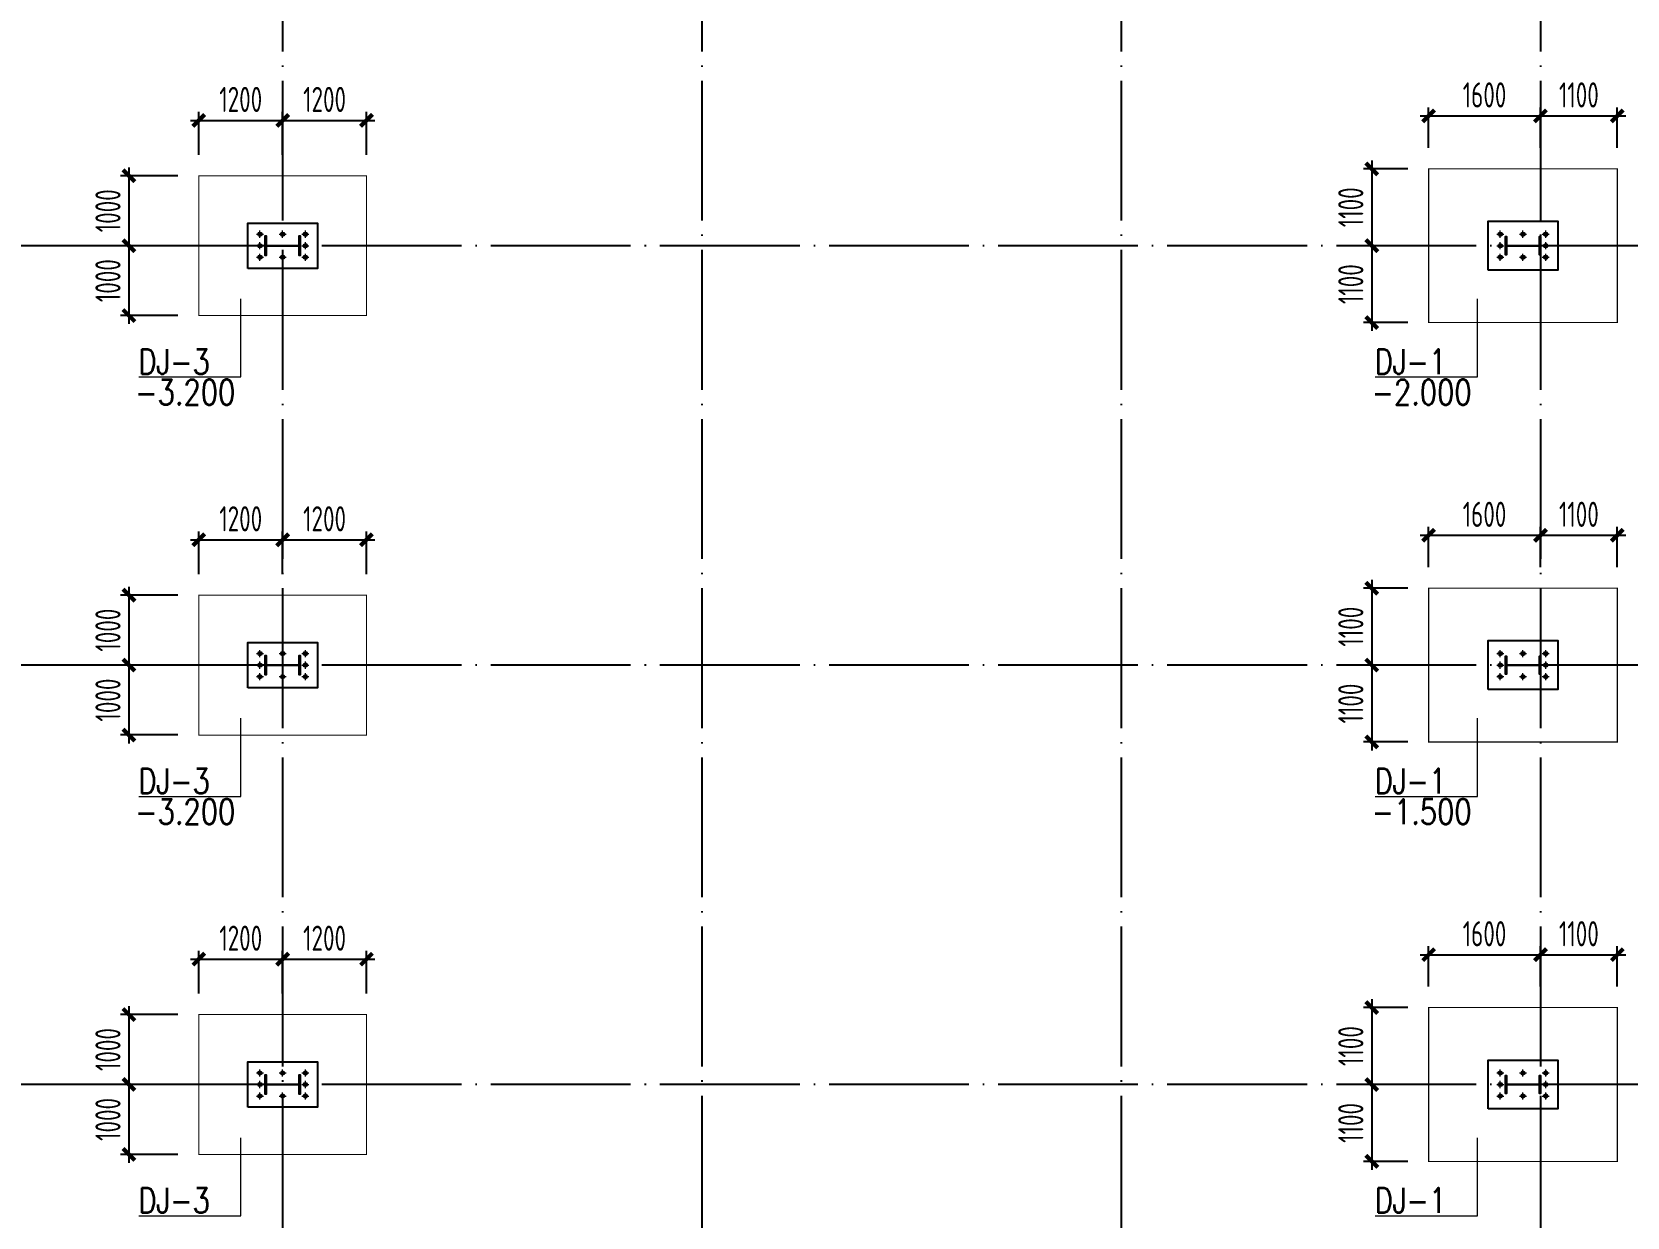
# Model space of a CAD drawing. Extents: x -1389621 to 57380, y -92505 to 283644.
# Drawn here: x -507808 to -484979, y 93170 to 110126 of the extents above; entities that cross this region are included whole.
import ezdxf
from ezdxf.enums import TextEntityAlignment as Align

# ---------------------------------------------------------------- set-up
doc = ezdxf.new("R2010")
doc.units = 0
doc.header["$LTSCALE"] = 100
doc.header["$MEASUREMENT"] = 0
doc.linetypes.add('CENTERX2', pattern=[101.6, 63.5, -12.7, 12.7, -12.7])
doc.linetypes.add('DOTE', pattern=[2.42, 2, -0.2, 0.02, -0.2])
doc.layers.get('0').update_dxf_attribs({"linetype": 'CONTINUOUS'})
doc.layers.get('Defpoints').update_dxf_attribs({"linetype": 'CONTINUOUS'})
for name, color, linetype in [('11000', 4, 'CONTINUOUS'), ('DIM', 3, 'CONTINUOUS'), ('DOTE', 1, 'DOTE'), ('PUB_DIM', 3, 'CONTINUOUS'), ('基础', 41, 'CONTINUOUS'), ('柱子', 3, 'CONTINUOUS'), ('短柱', 2, 'CONTINUOUS')]:
    doc.layers.add(name, color=color, linetype=linetype)
doc.layers.add('PUB_TEXT', color=7, linetype='CONTINUOUS', lineweight=15)
doc.layers.add('轴线', color=1, linetype='CENTERX2', lineweight=13)
doc.styles.add('hztxt', font='txt', dxfattribs={"width": 0.7, "height": 10, "bigfont": 'hztxt.shx'})
doc.styles.add('TSSD_Dimension', font='tssdeng.shx', dxfattribs={"width": 0.7, "bigfont": 'hztxt.shx'})
doc.dimstyles.new('TSSD_100_100', dxfattribs={"dimtxt": 300, "dimasz": 100, "dimexe": 100, "dimexo": 250, "dimgap": 100, "dimtad": 1, "dimdec": 0, "dimzin": 0, "dimdsep": 46, "dimtxsty": 'TSSD_Dimension', "dimblk": 'ARCHTICK', "dimblk1": 'ARCHTICK', "dimblk2": 'ARCHTICK', "dimcen": 0, "dimdle": 100, "dimclrt": 7, "dimadec": 0, "dimazin": 0, "dimtfac": 1, "dimtdec": 0, "dimtix": 1, "dimtmove": 2, "dimatfit": 3, "dimfxl": 0, "dimtolj": 1, "dimtzin": 0, "dimarcsym": 0})

# ---------------------------------------------------------------- blocks, each defined once
blk = doc.blocks.new('_ArchTick')
at = {"color": 0, "linetype": 'ByBlock'}
blk.add_lwpolyline([(-0.71, -0.71, 0.5, 0.5, 0), (0.71, 0.71, 0.5, 0.5, 0)], format="xyseb", dxfattribs=at)
blk = doc.blocks.new('*D1727')
at = {"layer": 'Defpoints', "color": 0, "ltscale": 100}
for p in [(-505419, 108067), (-506419, 107067), (-505419, 107067)]:
    blk.add_point(p, dxfattribs=at)
at = {"layer": 'DIM', "color": 0, "lineweight": -2, "ltscale": 100}
for p, q in [((-505719, 108067), (-506539, 108067)), ((-506419, 108187), (-506419, 106947)), ((-505719, 107067), (-506539, 107067))]:
    blk.add_line(p, q, dxfattribs=at)
at = {"layer": 'DIM', "color": 0, "lineweight": -2, "ltscale": 100, "xscale": 120, "yscale": 120, "zscale": 120}
for p, rotation in [((-506419, 108067), 90), ((-506419, 107067), 270)]:
    blk.add_blockref('_ArchTick', p, dxfattribs=dict(at, rotation=rotation))
at = {"layer": 'DIM', "color": 7, "ltscale": 100, "insert": (-506719, 107567), "char_height": 360, "attachment_point": 5, "rotation": 90, "style": 'TSSD_Dimension'}
blk.add_mtext('\\A1;1000', dxfattribs=at)
blk = doc.blocks.new('*D1728')
at = {"layer": 'Defpoints', "color": 0, "ltscale": 100}
for p in [(-503019, 108860), (-504219, 108067), (-503019, 108067)]:
    blk.add_point(p, dxfattribs=at)
at = {"layer": 'DIM', "color": 0, "lineweight": -2, "ltscale": 100}
for p, q in [((-504219, 108367), (-504219, 108980)), ((-503019, 108367), (-503019, 108980)), ((-504339, 108860), (-502899, 108860))]:
    blk.add_line(p, q, dxfattribs=at)
at = {"layer": 'DIM', "color": 0, "lineweight": -2, "ltscale": 100, "xscale": 120, "yscale": 120, "zscale": 120, "rotation": 180}
blk.add_blockref('_ArchTick', (-504219, 108860), dxfattribs=at)
at = {"layer": 'DIM', "color": 0, "lineweight": -2, "ltscale": 100, "xscale": 120, "yscale": 120, "zscale": 120}
blk.add_blockref('_ArchTick', (-503019, 108860), dxfattribs=at)
at = {"layer": 'DIM', "color": 7, "ltscale": 100, "insert": (-503619, 109160), "char_height": 360, "attachment_point": 5, "style": 'TSSD_Dimension'}
blk.add_mtext('\\A1;1200', dxfattribs=at)
blk = doc.blocks.new('*D1729')
at = {"layer": 'Defpoints', "color": 0, "ltscale": 100}
for p in [(-487819, 108167), (-488633, 107067), (-487819, 107067)]:
    blk.add_point(p, dxfattribs=at)
at = {"layer": 'DIM', "color": 0, "lineweight": -2, "ltscale": 100}
for p, q in [((-488633, 108287), (-488633, 106947)), ((-488119, 108167), (-488753, 108167)), ((-488119, 107067), (-488753, 107067))]:
    blk.add_line(p, q, dxfattribs=at)
at = {"layer": 'DIM', "color": 0, "lineweight": -2, "ltscale": 100, "xscale": 120, "yscale": 120, "zscale": 120}
for p, rotation in [((-488633, 108167), 90), ((-488633, 107067), 270)]:
    blk.add_blockref('_ArchTick', p, dxfattribs=dict(at, rotation=rotation))
at = {"layer": 'DIM', "color": 7, "ltscale": 100, "insert": (-488933, 107617), "char_height": 360, "attachment_point": 5, "rotation": 90, "style": 'TSSD_Dimension'}
blk.add_mtext('\\A1;1100', dxfattribs=at)
blk = doc.blocks.new('*D1730')
at = {"layer": 'Defpoints', "color": 0, "ltscale": 100}
for p in [(-486219, 108924), (-487819, 108167), (-486219, 108167)]:
    blk.add_point(p, dxfattribs=at)
at = {"layer": 'DIM', "color": 0, "lineweight": -2, "ltscale": 100}
for p, q in [((-487939, 108924), (-486099, 108924)), ((-487819, 108467), (-487819, 109044)), ((-486219, 108467), (-486219, 109044))]:
    blk.add_line(p, q, dxfattribs=at)
at = {"layer": 'DIM', "color": 0, "lineweight": -2, "ltscale": 100, "xscale": 120, "yscale": 120, "zscale": 120, "rotation": 180}
blk.add_blockref('_ArchTick', (-487819, 108924), dxfattribs=at)
at = {"layer": 'DIM', "color": 0, "lineweight": -2, "ltscale": 100, "xscale": 120, "yscale": 120, "zscale": 120}
blk.add_blockref('_ArchTick', (-486219, 108924), dxfattribs=at)
at = {"layer": 'DIM', "color": 7, "ltscale": 100, "insert": (-487019, 109224), "char_height": 360, "attachment_point": 5, "style": 'TSSD_Dimension'}
blk.add_mtext('\\A1;1600', dxfattribs=at)
blk = doc.blocks.new('*D1731')
at = {"layer": 'Defpoints', "color": 0, "ltscale": 100}
for p in [(-487819, 107067), (-488633, 105967), (-487819, 105967)]:
    blk.add_point(p, dxfattribs=at)
at = {"layer": 'DIM', "color": 0, "lineweight": -2, "ltscale": 100}
for p, q in [((-488119, 107067), (-488753, 107067)), ((-488633, 107187), (-488633, 105847)), ((-488119, 105967), (-488753, 105967))]:
    blk.add_line(p, q, dxfattribs=at)
at = {"layer": 'DIM', "color": 0, "lineweight": -2, "ltscale": 100, "xscale": 120, "yscale": 120, "zscale": 120}
for p, rotation in [((-488633, 107067), 90), ((-488633, 105967), 270)]:
    blk.add_blockref('_ArchTick', p, dxfattribs=dict(at, rotation=rotation))
at = {"layer": 'DIM', "color": 7, "ltscale": 100, "insert": (-488933, 106517), "char_height": 360, "attachment_point": 5, "rotation": 90, "style": 'TSSD_Dimension'}
blk.add_mtext('\\A1;1100', dxfattribs=at)
blk = doc.blocks.new('*D1732')
at = {"layer": 'Defpoints', "color": 0, "ltscale": 100}
for p in [(-485119, 108924), (-486219, 108167), (-485119, 108167)]:
    blk.add_point(p, dxfattribs=at)
at = {"layer": 'DIM', "color": 0, "lineweight": -2, "ltscale": 100}
for p, q in [((-486339, 108924), (-484999, 108924)), ((-486219, 108467), (-486219, 109044)), ((-485119, 108467), (-485119, 109044))]:
    blk.add_line(p, q, dxfattribs=at)
at = {"layer": 'DIM', "color": 0, "lineweight": -2, "ltscale": 100, "xscale": 120, "yscale": 120, "zscale": 120, "rotation": 180}
blk.add_blockref('_ArchTick', (-486219, 108924), dxfattribs=at)
at = {"layer": 'DIM', "color": 0, "lineweight": -2, "ltscale": 100, "xscale": 120, "yscale": 120, "zscale": 120}
blk.add_blockref('_ArchTick', (-485119, 108924), dxfattribs=at)
at = {"layer": 'DIM', "color": 7, "ltscale": 100, "insert": (-485669, 109224), "char_height": 360, "attachment_point": 5, "style": 'TSSD_Dimension'}
blk.add_mtext('\\A1;1100', dxfattribs=at)
blk = doc.blocks.new('*D1733')
at = {"layer": 'Defpoints', "color": 0, "ltscale": 100}
for p in [(-504219, 108860), (-505419, 108067), (-504219, 108067)]:
    blk.add_point(p, dxfattribs=at)
at = {"layer": 'DIM', "color": 0, "lineweight": -2, "ltscale": 100}
for p, q in [((-505419, 108367), (-505419, 108980)), ((-504219, 108367), (-504219, 108980)), ((-505539, 108860), (-504099, 108860))]:
    blk.add_line(p, q, dxfattribs=at)
at = {"layer": 'DIM', "color": 0, "lineweight": -2, "ltscale": 100, "xscale": 120, "yscale": 120, "zscale": 120, "rotation": 180}
blk.add_blockref('_ArchTick', (-505419, 108860), dxfattribs=at)
at = {"layer": 'DIM', "color": 0, "lineweight": -2, "ltscale": 100, "xscale": 120, "yscale": 120, "zscale": 120}
blk.add_blockref('_ArchTick', (-504219, 108860), dxfattribs=at)
at = {"layer": 'DIM', "color": 7, "ltscale": 100, "insert": (-504819, 109160), "char_height": 360, "attachment_point": 5, "style": 'TSSD_Dimension'}
blk.add_mtext('\\A1;1200', dxfattribs=at)
blk = doc.blocks.new('*D1734')
at = {"layer": 'Defpoints', "color": 0, "ltscale": 100}
for p in [(-505419, 107067), (-506419, 106067), (-505419, 106067)]:
    blk.add_point(p, dxfattribs=at)
at = {"layer": 'DIM', "color": 0, "lineweight": -2, "ltscale": 100}
for p, q in [((-505719, 107067), (-506539, 107067)), ((-506419, 107187), (-506419, 105947)), ((-505719, 106067), (-506539, 106067))]:
    blk.add_line(p, q, dxfattribs=at)
at = {"layer": 'DIM', "color": 0, "lineweight": -2, "ltscale": 100, "xscale": 120, "yscale": 120, "zscale": 120}
for p, rotation in [((-506419, 107067), 90), ((-506419, 106067), 270)]:
    blk.add_blockref('_ArchTick', p, dxfattribs=dict(at, rotation=rotation))
at = {"layer": 'DIM', "color": 7, "ltscale": 100, "insert": (-506719, 106567), "char_height": 360, "attachment_point": 5, "rotation": 90, "style": 'TSSD_Dimension'}
blk.add_mtext('\\A1;1000', dxfattribs=at)
blk = doc.blocks.new('*D1735')
at = {"layer": 'Defpoints', "color": 0, "ltscale": 100}
for p in [(-505419, 102067), (-506419, 101067), (-505419, 101067)]:
    blk.add_point(p, dxfattribs=at)
at = {"layer": 'DIM', "color": 0, "lineweight": -2, "ltscale": 100}
for p, q in [((-505719, 102067), (-506539, 102067)), ((-506419, 102187), (-506419, 100947)), ((-505719, 101067), (-506539, 101067))]:
    blk.add_line(p, q, dxfattribs=at)
at = {"layer": 'DIM', "color": 0, "lineweight": -2, "ltscale": 100, "xscale": 120, "yscale": 120, "zscale": 120}
for p, rotation in [((-506419, 102067), 90), ((-506419, 101067), 270)]:
    blk.add_blockref('_ArchTick', p, dxfattribs=dict(at, rotation=rotation))
at = {"layer": 'DIM', "color": 7, "ltscale": 100, "insert": (-506719, 101567), "char_height": 360, "attachment_point": 5, "rotation": 90, "style": 'TSSD_Dimension'}
blk.add_mtext('\\A1;1000', dxfattribs=at)
blk = doc.blocks.new('*D1736')
at = {"layer": 'Defpoints', "color": 0, "ltscale": 100}
for p in [(-503019, 102860), (-504219, 102067), (-503019, 102067)]:
    blk.add_point(p, dxfattribs=at)
at = {"layer": 'DIM', "color": 0, "lineweight": -2, "ltscale": 100}
for p, q in [((-504219, 102367), (-504219, 102980)), ((-503019, 102367), (-503019, 102980)), ((-504339, 102860), (-502899, 102860))]:
    blk.add_line(p, q, dxfattribs=at)
at = {"layer": 'DIM', "color": 0, "lineweight": -2, "ltscale": 100, "xscale": 120, "yscale": 120, "zscale": 120, "rotation": 180}
blk.add_blockref('_ArchTick', (-504219, 102860), dxfattribs=at)
at = {"layer": 'DIM', "color": 0, "lineweight": -2, "ltscale": 100, "xscale": 120, "yscale": 120, "zscale": 120}
blk.add_blockref('_ArchTick', (-503019, 102860), dxfattribs=at)
at = {"layer": 'DIM', "color": 7, "ltscale": 100, "insert": (-503619, 103160), "char_height": 360, "attachment_point": 5, "style": 'TSSD_Dimension'}
blk.add_mtext('\\A1;1200', dxfattribs=at)
blk = doc.blocks.new('*D1737')
at = {"layer": 'Defpoints', "color": 0, "ltscale": 100}
for p in [(-487819, 102167), (-488633, 101067), (-487819, 101067)]:
    blk.add_point(p, dxfattribs=at)
at = {"layer": 'DIM', "color": 0, "lineweight": -2, "ltscale": 100}
for p, q in [((-488633, 102287), (-488633, 100947)), ((-488119, 102167), (-488753, 102167)), ((-488119, 101067), (-488753, 101067))]:
    blk.add_line(p, q, dxfattribs=at)
at = {"layer": 'DIM', "color": 0, "lineweight": -2, "ltscale": 100, "xscale": 120, "yscale": 120, "zscale": 120}
for p, rotation in [((-488633, 102167), 90), ((-488633, 101067), 270)]:
    blk.add_blockref('_ArchTick', p, dxfattribs=dict(at, rotation=rotation))
at = {"layer": 'DIM', "color": 7, "ltscale": 100, "insert": (-488933, 101617), "char_height": 360, "attachment_point": 5, "rotation": 90, "style": 'TSSD_Dimension'}
blk.add_mtext('\\A1;1100', dxfattribs=at)
blk = doc.blocks.new('*D1738')
at = {"layer": 'Defpoints', "color": 0, "ltscale": 100}
for p in [(-486219, 102924), (-487819, 102167), (-486219, 102167)]:
    blk.add_point(p, dxfattribs=at)
at = {"layer": 'DIM', "color": 0, "lineweight": -2, "ltscale": 100}
for p, q in [((-487819, 102467), (-487819, 103044)), ((-486219, 102467), (-486219, 103044)), ((-487939, 102924), (-486099, 102924))]:
    blk.add_line(p, q, dxfattribs=at)
at = {"layer": 'DIM', "color": 0, "lineweight": -2, "ltscale": 100, "xscale": 120, "yscale": 120, "zscale": 120, "rotation": 180}
blk.add_blockref('_ArchTick', (-487819, 102924), dxfattribs=at)
at = {"layer": 'DIM', "color": 0, "lineweight": -2, "ltscale": 100, "xscale": 120, "yscale": 120, "zscale": 120}
blk.add_blockref('_ArchTick', (-486219, 102924), dxfattribs=at)
at = {"layer": 'DIM', "color": 7, "ltscale": 100, "insert": (-487019, 103224), "char_height": 360, "attachment_point": 5, "style": 'TSSD_Dimension'}
blk.add_mtext('\\A1;1600', dxfattribs=at)
blk = doc.blocks.new('*D1739')
at = {"layer": 'Defpoints', "color": 0, "ltscale": 100}
for p in [(-487819, 101067), (-488633, 99967), (-487819, 99967)]:
    blk.add_point(p, dxfattribs=at)
at = {"layer": 'DIM', "color": 0, "lineweight": -2, "ltscale": 100}
for p, q in [((-488633, 101187), (-488633, 99847)), ((-488119, 101067), (-488753, 101067)), ((-488119, 99967), (-488753, 99967))]:
    blk.add_line(p, q, dxfattribs=at)
at = {"layer": 'DIM', "color": 0, "lineweight": -2, "ltscale": 100, "xscale": 120, "yscale": 120, "zscale": 120}
for p, rotation in [((-488633, 101067), 90), ((-488633, 99967), 270)]:
    blk.add_blockref('_ArchTick', p, dxfattribs=dict(at, rotation=rotation))
at = {"layer": 'DIM', "color": 7, "ltscale": 100, "insert": (-488933, 100517), "char_height": 360, "attachment_point": 5, "rotation": 90, "style": 'TSSD_Dimension'}
blk.add_mtext('\\A1;1100', dxfattribs=at)
blk = doc.blocks.new('*D1740')
at = {"layer": 'Defpoints', "color": 0, "ltscale": 100}
for p in [(-485119, 102924), (-486219, 102167), (-485119, 102167)]:
    blk.add_point(p, dxfattribs=at)
at = {"layer": 'DIM', "color": 0, "lineweight": -2, "ltscale": 100}
for p, q in [((-486219, 102467), (-486219, 103044)), ((-485119, 102467), (-485119, 103044)), ((-486339, 102924), (-484999, 102924))]:
    blk.add_line(p, q, dxfattribs=at)
at = {"layer": 'DIM', "color": 0, "lineweight": -2, "ltscale": 100, "xscale": 120, "yscale": 120, "zscale": 120, "rotation": 180}
blk.add_blockref('_ArchTick', (-486219, 102924), dxfattribs=at)
at = {"layer": 'DIM', "color": 0, "lineweight": -2, "ltscale": 100, "xscale": 120, "yscale": 120, "zscale": 120}
blk.add_blockref('_ArchTick', (-485119, 102924), dxfattribs=at)
at = {"layer": 'DIM', "color": 7, "ltscale": 100, "insert": (-485669, 103224), "char_height": 360, "attachment_point": 5, "style": 'TSSD_Dimension'}
blk.add_mtext('\\A1;1100', dxfattribs=at)
blk = doc.blocks.new('*D1741')
at = {"layer": 'Defpoints', "color": 0, "ltscale": 100}
for p in [(-504219, 102860), (-505419, 102067), (-504219, 102067)]:
    blk.add_point(p, dxfattribs=at)
at = {"layer": 'DIM', "color": 0, "lineweight": -2, "ltscale": 100}
for p, q in [((-505419, 102367), (-505419, 102980)), ((-504219, 102367), (-504219, 102980)), ((-505539, 102860), (-504099, 102860))]:
    blk.add_line(p, q, dxfattribs=at)
at = {"layer": 'DIM', "color": 0, "lineweight": -2, "ltscale": 100, "xscale": 120, "yscale": 120, "zscale": 120, "rotation": 180}
blk.add_blockref('_ArchTick', (-505419, 102860), dxfattribs=at)
at = {"layer": 'DIM', "color": 0, "lineweight": -2, "ltscale": 100, "xscale": 120, "yscale": 120, "zscale": 120}
blk.add_blockref('_ArchTick', (-504219, 102860), dxfattribs=at)
at = {"layer": 'DIM', "color": 7, "ltscale": 100, "insert": (-504819, 103160), "char_height": 360, "attachment_point": 5, "style": 'TSSD_Dimension'}
blk.add_mtext('\\A1;1200', dxfattribs=at)
blk = doc.blocks.new('*D1742')
at = {"layer": 'Defpoints', "color": 0, "ltscale": 100}
for p in [(-505419, 101067), (-506419, 100067), (-505419, 100067)]:
    blk.add_point(p, dxfattribs=at)
at = {"layer": 'DIM', "color": 0, "lineweight": -2, "ltscale": 100}
for p, q in [((-506419, 101187), (-506419, 99947)), ((-505719, 101067), (-506539, 101067)), ((-505719, 100067), (-506539, 100067))]:
    blk.add_line(p, q, dxfattribs=at)
at = {"layer": 'DIM', "color": 0, "lineweight": -2, "ltscale": 100, "xscale": 120, "yscale": 120, "zscale": 120}
for p, rotation in [((-506419, 101067), 90), ((-506419, 100067), 270)]:
    blk.add_blockref('_ArchTick', p, dxfattribs=dict(at, rotation=rotation))
at = {"layer": 'DIM', "color": 7, "ltscale": 100, "insert": (-506719, 100567), "char_height": 360, "attachment_point": 5, "rotation": 90, "style": 'TSSD_Dimension'}
blk.add_mtext('\\A1;1000', dxfattribs=at)
blk = doc.blocks.new('*D1743')
at = {"layer": 'Defpoints', "color": 0, "ltscale": 100}
for p in [(-505419, 96067), (-506419, 95067), (-505419, 95067)]:
    blk.add_point(p, dxfattribs=at)
at = {"layer": 'DIM', "color": 0, "lineweight": -2, "ltscale": 100}
for p, q in [((-506419, 96187), (-506419, 94947)), ((-505719, 96067), (-506539, 96067)), ((-505719, 95067), (-506539, 95067))]:
    blk.add_line(p, q, dxfattribs=at)
at = {"layer": 'DIM', "color": 0, "lineweight": -2, "ltscale": 100, "xscale": 120, "yscale": 120, "zscale": 120}
for p, rotation in [((-506419, 96067), 90), ((-506419, 95067), 270)]:
    blk.add_blockref('_ArchTick', p, dxfattribs=dict(at, rotation=rotation))
at = {"layer": 'DIM', "color": 7, "ltscale": 100, "insert": (-506719, 95567), "char_height": 360, "attachment_point": 5, "rotation": 90, "style": 'TSSD_Dimension'}
blk.add_mtext('\\A1;1000', dxfattribs=at)
blk = doc.blocks.new('*D1744')
at = {"layer": 'Defpoints', "color": 0, "ltscale": 100}
for p in [(-503019, 96860), (-504219, 96067), (-503019, 96067)]:
    blk.add_point(p, dxfattribs=at)
at = {"layer": 'DIM', "color": 0, "lineweight": -2, "ltscale": 100}
for p, q in [((-504339, 96860), (-502899, 96860)), ((-504219, 96367), (-504219, 96980)), ((-503019, 96367), (-503019, 96980))]:
    blk.add_line(p, q, dxfattribs=at)
at = {"layer": 'DIM', "color": 0, "lineweight": -2, "ltscale": 100, "xscale": 120, "yscale": 120, "zscale": 120, "rotation": 180}
blk.add_blockref('_ArchTick', (-504219, 96860), dxfattribs=at)
at = {"layer": 'DIM', "color": 0, "lineweight": -2, "ltscale": 100, "xscale": 120, "yscale": 120, "zscale": 120}
blk.add_blockref('_ArchTick', (-503019, 96860), dxfattribs=at)
at = {"layer": 'DIM', "color": 7, "ltscale": 100, "insert": (-503619, 97160), "char_height": 360, "attachment_point": 5, "style": 'TSSD_Dimension'}
blk.add_mtext('\\A1;1200', dxfattribs=at)
blk = doc.blocks.new('*D1745')
at = {"layer": 'Defpoints', "color": 0, "ltscale": 100}
for p in [(-487819, 96167), (-488633, 95067), (-487819, 95067)]:
    blk.add_point(p, dxfattribs=at)
at = {"layer": 'DIM', "color": 0, "lineweight": -2, "ltscale": 100}
for p, q in [((-488119, 96167), (-488753, 96167)), ((-488633, 96287), (-488633, 94947)), ((-488119, 95067), (-488753, 95067))]:
    blk.add_line(p, q, dxfattribs=at)
at = {"layer": 'DIM', "color": 0, "lineweight": -2, "ltscale": 100, "xscale": 120, "yscale": 120, "zscale": 120}
for p, rotation in [((-488633, 96167), 90), ((-488633, 95067), 270)]:
    blk.add_blockref('_ArchTick', p, dxfattribs=dict(at, rotation=rotation))
at = {"layer": 'DIM', "color": 7, "ltscale": 100, "insert": (-488933, 95617), "char_height": 360, "attachment_point": 5, "rotation": 90, "style": 'TSSD_Dimension'}
blk.add_mtext('\\A1;1100', dxfattribs=at)
blk = doc.blocks.new('*D1746')
at = {"layer": 'Defpoints', "color": 0, "ltscale": 100}
for p in [(-486219, 96924), (-487819, 96167), (-486219, 96167)]:
    blk.add_point(p, dxfattribs=at)
at = {"layer": 'DIM', "color": 0, "lineweight": -2, "ltscale": 100}
for p, q in [((-487819, 96467), (-487819, 97044)), ((-486219, 96467), (-486219, 97044)), ((-487939, 96924), (-486099, 96924))]:
    blk.add_line(p, q, dxfattribs=at)
at = {"layer": 'DIM', "color": 0, "lineweight": -2, "ltscale": 100, "xscale": 120, "yscale": 120, "zscale": 120, "rotation": 180}
blk.add_blockref('_ArchTick', (-487819, 96924), dxfattribs=at)
at = {"layer": 'DIM', "color": 0, "lineweight": -2, "ltscale": 100, "xscale": 120, "yscale": 120, "zscale": 120}
blk.add_blockref('_ArchTick', (-486219, 96924), dxfattribs=at)
at = {"layer": 'DIM', "color": 7, "ltscale": 100, "insert": (-487019, 97224), "char_height": 360, "attachment_point": 5, "style": 'TSSD_Dimension'}
blk.add_mtext('\\A1;1600', dxfattribs=at)
blk = doc.blocks.new('*D1747')
at = {"layer": 'Defpoints', "color": 0, "ltscale": 100}
for p in [(-487819, 95067), (-488633, 93967), (-487819, 93967)]:
    blk.add_point(p, dxfattribs=at)
at = {"layer": 'DIM', "color": 0, "lineweight": -2, "ltscale": 100}
for p, q in [((-488119, 95067), (-488753, 95067)), ((-488633, 95187), (-488633, 93847)), ((-488119, 93967), (-488753, 93967))]:
    blk.add_line(p, q, dxfattribs=at)
at = {"layer": 'DIM', "color": 0, "lineweight": -2, "ltscale": 100, "xscale": 120, "yscale": 120, "zscale": 120}
for p, rotation in [((-488633, 95067), 90), ((-488633, 93967), 270)]:
    blk.add_blockref('_ArchTick', p, dxfattribs=dict(at, rotation=rotation))
at = {"layer": 'DIM', "color": 7, "ltscale": 100, "insert": (-488933, 94517), "char_height": 360, "attachment_point": 5, "rotation": 90, "style": 'TSSD_Dimension'}
blk.add_mtext('\\A1;1100', dxfattribs=at)
blk = doc.blocks.new('*D1748')
at = {"layer": 'Defpoints', "color": 0, "ltscale": 100}
for p in [(-485119, 96924), (-486219, 96167), (-485119, 96167)]:
    blk.add_point(p, dxfattribs=at)
at = {"layer": 'DIM', "color": 0, "lineweight": -2, "ltscale": 100}
for p, q in [((-486219, 96467), (-486219, 97044)), ((-485119, 96467), (-485119, 97044)), ((-486339, 96924), (-484999, 96924))]:
    blk.add_line(p, q, dxfattribs=at)
at = {"layer": 'DIM', "color": 0, "lineweight": -2, "ltscale": 100, "xscale": 120, "yscale": 120, "zscale": 120, "rotation": 180}
blk.add_blockref('_ArchTick', (-486219, 96924), dxfattribs=at)
at = {"layer": 'DIM', "color": 0, "lineweight": -2, "ltscale": 100, "xscale": 120, "yscale": 120, "zscale": 120}
blk.add_blockref('_ArchTick', (-485119, 96924), dxfattribs=at)
at = {"layer": 'DIM', "color": 7, "ltscale": 100, "insert": (-485669, 97224), "char_height": 360, "attachment_point": 5, "style": 'TSSD_Dimension'}
blk.add_mtext('\\A1;1100', dxfattribs=at)
blk = doc.blocks.new('*D1749')
at = {"layer": 'Defpoints', "color": 0, "ltscale": 100}
for p in [(-504219, 96860), (-505419, 96067), (-504219, 96067)]:
    blk.add_point(p, dxfattribs=at)
at = {"layer": 'DIM', "color": 0, "lineweight": -2, "ltscale": 100}
for p, q in [((-505539, 96860), (-504099, 96860)), ((-505419, 96367), (-505419, 96980)), ((-504219, 96367), (-504219, 96980))]:
    blk.add_line(p, q, dxfattribs=at)
at = {"layer": 'DIM', "color": 0, "lineweight": -2, "ltscale": 100, "xscale": 120, "yscale": 120, "zscale": 120, "rotation": 180}
blk.add_blockref('_ArchTick', (-505419, 96860), dxfattribs=at)
at = {"layer": 'DIM', "color": 0, "lineweight": -2, "ltscale": 100, "xscale": 120, "yscale": 120, "zscale": 120}
blk.add_blockref('_ArchTick', (-504219, 96860), dxfattribs=at)
at = {"layer": 'DIM', "color": 7, "ltscale": 100, "insert": (-504819, 97160), "char_height": 360, "attachment_point": 5, "style": 'TSSD_Dimension'}
blk.add_mtext('\\A1;1200', dxfattribs=at)
blk = doc.blocks.new('*D1750')
at = {"layer": 'Defpoints', "color": 0, "ltscale": 100}
for p in [(-505419, 95067), (-506419, 94067), (-505419, 94067)]:
    blk.add_point(p, dxfattribs=at)
at = {"layer": 'DIM', "color": 0, "lineweight": -2, "ltscale": 100}
for p, q in [((-505719, 95067), (-506539, 95067)), ((-506419, 95187), (-506419, 93947)), ((-505719, 94067), (-506539, 94067))]:
    blk.add_line(p, q, dxfattribs=at)
at = {"layer": 'DIM', "color": 0, "lineweight": -2, "ltscale": 100, "xscale": 120, "yscale": 120, "zscale": 120}
for p, rotation in [((-506419, 95067), 90), ((-506419, 94067), 270)]:
    blk.add_blockref('_ArchTick', p, dxfattribs=dict(at, rotation=rotation))
at = {"layer": 'DIM', "color": 7, "ltscale": 100, "insert": (-506719, 94567), "char_height": 360, "attachment_point": 5, "rotation": 90, "style": 'TSSD_Dimension'}
blk.add_mtext('\\A1;1000', dxfattribs=at)

msp = doc.modelspace()

# ---------------------------------------------------------------- hatches: boundary and pattern name
h = msp.add_hatch(color=256)
edge = h.paths.add_edge_path()
edge.add_arc((-504544.047, 107231.574), 26, 0, 360)
h = msp.add_hatch(color=256)
edge = h.paths.add_edge_path()
edge.add_arc((-504544.047, 107066.574), 26, 0, 360)
h = msp.add_hatch(color=256)
edge = h.paths.add_edge_path()
edge.add_arc((-504219.047, 107231.574), 26, 0, 360)
h = msp.add_hatch(color=256)
edge = h.paths.add_edge_path()
edge.add_arc((-503894.047, 107231.574), 26, 0, 360)
h = msp.add_hatch(color=256)
edge = h.paths.add_edge_path()
edge.add_arc((-503894.047, 107066.574), 26, 0, 360)
h = msp.add_hatch(color=256)
edge = h.paths.add_edge_path()
edge.add_arc((-486794.047, 107231.574), 26, 0, 360)
h = msp.add_hatch(color=256)
edge = h.paths.add_edge_path()
edge.add_arc((-486794.047, 107066.574), 26, 0, 360)
h = msp.add_hatch(color=256)
edge = h.paths.add_edge_path()
edge.add_arc((-486469.047, 107231.574), 26, 0, 360)
h = msp.add_hatch(color=256)
edge = h.paths.add_edge_path()
edge.add_arc((-486144.047, 107231.574), 26, 0, 360)
h = msp.add_hatch(color=256)
edge = h.paths.add_edge_path()
edge.add_arc((-486144.047, 107066.574), 26, 0, 360)
h = msp.add_hatch(color=256)
edge = h.paths.add_edge_path()
edge.add_arc((-504544.047, 106901.574), 26, 0, 360)
h = msp.add_hatch(color=256)
edge = h.paths.add_edge_path()
edge.add_arc((-504219.047, 106901.574), 26, 0, 360)
h = msp.add_hatch(color=256)
edge = h.paths.add_edge_path()
edge.add_arc((-503894.047, 106901.574), 26, 0, 360)
h = msp.add_hatch(color=256)
edge = h.paths.add_edge_path()
edge.add_arc((-486794.047, 106901.574), 26, 0, 360)
h = msp.add_hatch(color=256)
edge = h.paths.add_edge_path()
edge.add_arc((-486469.047, 106901.574), 26, 0, 360)
h = msp.add_hatch(color=256)
edge = h.paths.add_edge_path()
edge.add_arc((-486144.047, 106901.574), 26, 0, 360)
h = msp.add_hatch(color=256)
edge = h.paths.add_edge_path()
edge.add_arc((-504544.047, 101231.574), 26, 0, 360)
h = msp.add_hatch(color=256)
edge = h.paths.add_edge_path()
edge.add_arc((-504219.047, 101231.574), 26, 0, 360)
h = msp.add_hatch(color=256)
edge = h.paths.add_edge_path()
edge.add_arc((-503894.047, 101231.574), 26, 0, 360)
h = msp.add_hatch(color=256)
edge = h.paths.add_edge_path()
edge.add_arc((-486794.047, 101231.574), 26, 0, 360)
h = msp.add_hatch(color=256)
edge = h.paths.add_edge_path()
edge.add_arc((-486469.047, 101231.574), 26, 0, 360)
h = msp.add_hatch(color=256)
edge = h.paths.add_edge_path()
edge.add_arc((-486144.047, 101231.574), 26, 0, 360)
h = msp.add_hatch(color=256)
edge = h.paths.add_edge_path()
edge.add_arc((-504544.047, 101066.574), 26, 0, 360)
h = msp.add_hatch(color=256)
edge = h.paths.add_edge_path()
edge.add_arc((-504544.047, 100901.574), 26, 0, 360)
h = msp.add_hatch(color=256)
edge = h.paths.add_edge_path()
edge.add_arc((-504219.047, 100901.574), 26, 0, 360)
h = msp.add_hatch(color=256)
edge = h.paths.add_edge_path()
edge.add_arc((-503894.047, 101066.574), 26, 0, 360)
h = msp.add_hatch(color=256)
edge = h.paths.add_edge_path()
edge.add_arc((-503894.047, 100901.574), 26, 0, 360)
h = msp.add_hatch(color=256)
edge = h.paths.add_edge_path()
edge.add_arc((-486794.047, 101066.574), 26, 0, 360)
h = msp.add_hatch(color=256)
edge = h.paths.add_edge_path()
edge.add_arc((-486794.047, 100901.574), 26, 0, 360)
h = msp.add_hatch(color=256)
edge = h.paths.add_edge_path()
edge.add_arc((-486469.047, 100901.574), 26, 0, 360)
h = msp.add_hatch(color=256)
edge = h.paths.add_edge_path()
edge.add_arc((-486144.047, 101066.574), 26, 0, 360)
h = msp.add_hatch(color=256)
edge = h.paths.add_edge_path()
edge.add_arc((-486144.047, 100901.574), 26, 0, 360)
h = msp.add_hatch(color=256)
edge = h.paths.add_edge_path()
edge.add_arc((-504544.047, 95231.574), 26, 0, 360)
h = msp.add_hatch(color=256)
edge = h.paths.add_edge_path()
edge.add_arc((-504219.047, 95231.574), 26, 0, 360)
h = msp.add_hatch(color=256)
edge = h.paths.add_edge_path()
edge.add_arc((-503894.047, 95231.574), 26, 0, 360)
h = msp.add_hatch(color=256)
edge = h.paths.add_edge_path()
edge.add_arc((-486794.047, 95231.574), 26, 0, 360)
h = msp.add_hatch(color=256)
edge = h.paths.add_edge_path()
edge.add_arc((-486469.047, 95231.574), 26, 0, 360)
h = msp.add_hatch(color=256)
edge = h.paths.add_edge_path()
edge.add_arc((-486144.047, 95231.574), 26, 0, 360)
h = msp.add_hatch(color=256)
edge = h.paths.add_edge_path()
edge.add_arc((-504544.047, 95066.574), 26, 0, 360)
h = msp.add_hatch(color=256)
edge = h.paths.add_edge_path()
edge.add_arc((-503894.047, 95066.574), 26, 0, 360)
h = msp.add_hatch(color=256)
edge = h.paths.add_edge_path()
edge.add_arc((-486794.047, 95066.574), 26, 0, 360)
h = msp.add_hatch(color=256)
edge = h.paths.add_edge_path()
edge.add_arc((-486144.047, 95066.574), 26, 0, 360)
h = msp.add_hatch(color=256)
edge = h.paths.add_edge_path()
edge.add_arc((-504544.047, 94901.574), 26, 0, 360)
h = msp.add_hatch(color=256)
edge = h.paths.add_edge_path()
edge.add_arc((-504219.047, 94901.574), 26, 0, 360)
h = msp.add_hatch(color=256)
edge = h.paths.add_edge_path()
edge.add_arc((-503894.047, 94901.574), 26, 0, 360)
h = msp.add_hatch(color=256)
edge = h.paths.add_edge_path()
edge.add_arc((-486794.047, 94901.574), 26, 0, 360)
h = msp.add_hatch(color=256)
edge = h.paths.add_edge_path()
edge.add_arc((-486469.047, 94901.574), 26, 0, 360)
h = msp.add_hatch(color=256)
edge = h.paths.add_edge_path()
edge.add_arc((-486144.047, 94901.574), 26, 0, 360)

# ---------------------------------------------------------------- linework, layer by layer
at = {"layer": '11000'}
for centre in [(-504544.047, 107231.574), (-504544.047, 107066.574), (-504219.047, 107231.574), (-503894.047, 107231.574), (-503894.047, 107066.574), (-486794.047, 107231.574), (-486794.047, 107066.574), (-486469.047, 107231.574), (-486144.047, 107231.574), (-486144.047, 107066.574), (-504544.047, 106901.574), (-504219.047, 106901.574), (-503894.047, 106901.574), (-486794.047, 106901.574), (-486469.047, 106901.574), (-486144.047, 106901.574), (-504544.047, 101231.574), (-504219.047, 101231.574), (-503894.047, 101231.574), (-486794.047, 101231.574), (-486469.047, 101231.574), (-486144.047, 101231.574), (-504544.047, 101066.574), (-504544.047, 100901.574), (-504219.047, 100901.574), (-503894.047, 101066.574), (-503894.047, 100901.574), (-486794.047, 101066.574), (-486794.047, 100901.574), (-486469.047, 100901.574), (-486144.047, 101066.574), (-486144.047, 100901.574), (-504544.047, 95231.574), (-504219.047, 95231.574), (-503894.047, 95231.574), (-486794.047, 95231.574), (-486469.047, 95231.574), (-486144.047, 95231.574), (-504544.047, 95066.574), (-503894.047, 95066.574), (-486794.047, 95066.574), (-486144.047, 95066.574), (-504544.047, 94901.574), (-504219.047, 94901.574), (-503894.047, 94901.574), (-486794.047, 94901.574), (-486469.047, 94901.574), (-486144.047, 94901.574)]:
    msp.add_circle(centre, 26, dxfattribs=at)
at = {"layer": 'DOTE', "linetype": 'DOTE', "ltscale": 10}
for p, q in [((-504219.047, 150566.574), (-504219.047, 75566.574)), ((-498219.047, 150566.574), (-498219.047, 75566.574)), ((-492219.047, 150566.574), (-492219.047, 75566.574)), ((-486219.047, 150566.574), (-486219.047, 75566.574)), ((-484719.047, 107066.574), (-526141.044, 107066.574)), ((-484719.047, 101066.574), (-526141.044, 101066.574)), ((-484719.047, 95066.574), (-526141.044, 95066.574))]:
    msp.add_line(p, q, dxfattribs=at)
at = {"layer": 'PUB_TEXT'}
for p, q in [((-504815.199, 105188.956), (-504815.199, 106305.857)), ((-487122.044, 105188.956), (-487122.044, 106305.857)), ((-506275.911, 105188.956), (-504815.199, 105188.956)), ((-488582.756, 105188.956), (-487122.044, 105188.956)), ((-504815.199, 99188.956), (-504815.199, 100305.857)), ((-487122.044, 99188.956), (-487122.044, 100305.857)), ((-506275.911, 99188.956), (-504815.199, 99188.956)), ((-488582.756, 99188.956), (-487122.044, 99188.956)), ((-504815.199, 93188.956), (-504815.199, 94305.857)), ((-487122.044, 93188.956), (-487122.044, 94305.857)), ((-506275.911, 93188.956), (-504815.199, 93188.956)), ((-488582.756, 93188.956), (-487122.044, 93188.956))]:
    msp.add_line(p, q, dxfattribs=at)
at = {"layer": '基础', "ltscale": 100, "const_width": 15}
for points in [[(-503019.047, 106066.574), (-503019.047, 108066.574), (-505419.047, 108066.574), (-505419.047, 106066.574)], [(-485119.047, 105966.574), (-485119.047, 108166.574), (-487819.047, 108166.574), (-487819.047, 105966.574)], [(-503019.047, 100066.574), (-503019.047, 102066.574), (-505419.047, 102066.574), (-505419.047, 100066.574)], [(-485119.047, 99966.574), (-485119.047, 102166.574), (-487819.047, 102166.574), (-487819.047, 99966.574)], [(-485119.047, 93966.574), (-485119.047, 96166.574), (-487819.047, 96166.574), (-487819.047, 93966.574)], [(-503019.047, 94066.574), (-503019.047, 96066.574), (-505419.047, 96066.574), (-505419.047, 94066.574)]]:
    msp.add_lwpolyline(points, close=True, dxfattribs=at)
at = {"layer": '柱子', "ltscale": 100}
for points in [[(-504457.047, 107062.574), (-504457.047, 106926.574), (-504469.047, 106926.574), (-504469.047, 107206.574), (-504457.047, 107206.574), (-504457.047, 107070.574), (-503981.047, 107070.574), (-503981.047, 107206.574), (-503969.047, 107206.574), (-503969.047, 106926.574), (-503981.047, 106926.574), (-503981.047, 107062.574)], [(-486707.047, 107062.574), (-486707.047, 106936.574), (-486719.047, 106936.574), (-486719.047, 107196.574), (-486707.047, 107196.574), (-486707.047, 107070.574), (-486231.047, 107070.574), (-486231.047, 107196.574), (-486219.047, 107196.574), (-486219.047, 106936.574), (-486231.047, 106936.574), (-486231.047, 107062.574)], [(-504457.047, 101062.574), (-504457.047, 100926.574), (-504469.047, 100926.574), (-504469.047, 101206.574), (-504457.047, 101206.574), (-504457.047, 101070.574), (-503981.047, 101070.574), (-503981.047, 101206.574), (-503969.047, 101206.574), (-503969.047, 100926.574), (-503981.047, 100926.574), (-503981.047, 101062.574)], [(-486707.047, 101062.574), (-486707.047, 100936.574), (-486719.047, 100936.574), (-486719.047, 101196.574), (-486707.047, 101196.574), (-486707.047, 101070.574), (-486231.047, 101070.574), (-486231.047, 101196.574), (-486219.047, 101196.574), (-486219.047, 100936.574), (-486231.047, 100936.574), (-486231.047, 101062.574)], [(-504457.047, 95062.574), (-504457.047, 94926.574), (-504469.047, 94926.574), (-504469.047, 95206.574), (-504457.047, 95206.574), (-504457.047, 95070.574), (-503981.047, 95070.574), (-503981.047, 95206.574), (-503969.047, 95206.574), (-503969.047, 94926.574), (-503981.047, 94926.574), (-503981.047, 95062.574)], [(-486707.047, 95062.574), (-486707.047, 94936.574), (-486719.047, 94936.574), (-486719.047, 95196.574), (-486707.047, 95196.574), (-486707.047, 95070.574), (-486231.047, 95070.574), (-486231.047, 95196.574), (-486219.047, 95196.574), (-486219.047, 94936.574), (-486231.047, 94936.574), (-486231.047, 95062.574)]]:
    msp.add_lwpolyline(points, close=True, dxfattribs=at)
at = {"layer": '短柱', "ltscale": 100}
for points in [[(-504719.047, 106741.574), (-504719.047, 107391.574), (-503719.047, 107391.574), (-503719.047, 106741.574)], [(-486969.047, 106716.574), (-486969.047, 107416.574), (-485969.047, 107416.574), (-485969.047, 106716.574)], [(-504719.047, 100741.574), (-504719.047, 101391.574), (-503719.047, 101391.574), (-503719.047, 100741.574)], [(-486969.047, 100716.574), (-486969.047, 101416.574), (-485969.047, 101416.574), (-485969.047, 100716.574)], [(-504719.047, 94741.574), (-504719.047, 95391.574), (-503719.047, 95391.574), (-503719.047, 94741.574)], [(-486969.047, 94716.574), (-486969.047, 95416.574), (-485969.047, 95416.574), (-485969.047, 94716.574)]]:
    msp.add_lwpolyline(points, close=True, dxfattribs=at)
at = {"layer": '轴线'}
for p, q in [((-504595.047, 107231.574), (-504493.047, 107231.574)), ((-504595.047, 107066.574), (-504493.047, 107066.574)), ((-504544.047, 107180.574), (-504544.047, 107282.574)), ((-504544.047, 107015.574), (-504544.047, 107117.574)), ((-504270.047, 107231.574), (-504168.047, 107231.574)), ((-504219.047, 107180.574), (-504219.047, 107282.574)), ((-503945.047, 107231.574), (-503843.047, 107231.574)), ((-503945.047, 107066.574), (-503843.047, 107066.574)), ((-503894.047, 107180.574), (-503894.047, 107282.574)), ((-503894.047, 107015.574), (-503894.047, 107117.574)), ((-486845.047, 107231.574), (-486743.047, 107231.574)), ((-486845.047, 107066.574), (-486743.047, 107066.574)), ((-486794.047, 107180.574), (-486794.047, 107282.574)), ((-486794.047, 107015.574), (-486794.047, 107117.574)), ((-486520.047, 107231.574), (-486418.047, 107231.574)), ((-486469.047, 107180.574), (-486469.047, 107282.574)), ((-486195.047, 107231.574), (-486093.047, 107231.574)), ((-486195.047, 107066.574), (-486093.047, 107066.574)), ((-486144.047, 107180.574), (-486144.047, 107282.574)), ((-486144.047, 107015.574), (-486144.047, 107117.574)), ((-504595.047, 106901.574), (-504493.047, 106901.574)), ((-504544.047, 106850.574), (-504544.047, 106952.574)), ((-504270.047, 106901.574), (-504168.047, 106901.574)), ((-504219.047, 106850.574), (-504219.047, 106952.574)), ((-503945.047, 106901.574), (-503843.047, 106901.574)), ((-503894.047, 106850.574), (-503894.047, 106952.574)), ((-486845.047, 106901.574), (-486743.047, 106901.574)), ((-486794.047, 106850.574), (-486794.047, 106952.574)), ((-486520.047, 106901.574), (-486418.047, 106901.574)), ((-486469.047, 106850.574), (-486469.047, 106952.574)), ((-486195.047, 106901.574), (-486093.047, 106901.574)), ((-486144.047, 106850.574), (-486144.047, 106952.574)), ((-504595.047, 101231.574), (-504493.047, 101231.574)), ((-504544.047, 101180.574), (-504544.047, 101282.574)), ((-504270.047, 101231.574), (-504168.047, 101231.574)), ((-504219.047, 101180.574), (-504219.047, 101282.574)), ((-503945.047, 101231.574), (-503843.047, 101231.574)), ((-503894.047, 101180.574), (-503894.047, 101282.574)), ((-486845.047, 101231.574), (-486743.047, 101231.574)), ((-486794.047, 101180.574), (-486794.047, 101282.574)), ((-486520.047, 101231.574), (-486418.047, 101231.574)), ((-486469.047, 101180.574), (-486469.047, 101282.574)), ((-486195.047, 101231.574), (-486093.047, 101231.574)), ((-486144.047, 101180.574), (-486144.047, 101282.574)), ((-504595.047, 101066.574), (-504493.047, 101066.574)), ((-504544.047, 101015.574), (-504544.047, 101117.574)), ((-504544.047, 100850.574), (-504544.047, 100952.574)), ((-504219.047, 100850.574), (-504219.047, 100952.574)), ((-503945.047, 101066.574), (-503843.047, 101066.574)), ((-503894.047, 101015.574), (-503894.047, 101117.574)), ((-503894.047, 100850.574), (-503894.047, 100952.574)), ((-486845.047, 101066.574), (-486743.047, 101066.574)), ((-486794.047, 101015.574), (-486794.047, 101117.574)), ((-486794.047, 100850.574), (-486794.047, 100952.574)), ((-486469.047, 100850.574), (-486469.047, 100952.574)), ((-486195.047, 101066.574), (-486093.047, 101066.574)), ((-486144.047, 101015.574), (-486144.047, 101117.574)), ((-486144.047, 100850.574), (-486144.047, 100952.574)), ((-504595.047, 100901.574), (-504493.047, 100901.574)), ((-504270.047, 100901.574), (-504168.047, 100901.574)), ((-503945.047, 100901.574), (-503843.047, 100901.574)), ((-486845.047, 100901.574), (-486743.047, 100901.574)), ((-486520.047, 100901.574), (-486418.047, 100901.574)), ((-486195.047, 100901.574), (-486093.047, 100901.574)), ((-504595.047, 95231.574), (-504493.047, 95231.574)), ((-504544.047, 95180.574), (-504544.047, 95282.574)), ((-504270.047, 95231.574), (-504168.047, 95231.574)), ((-504219.047, 95180.574), (-504219.047, 95282.574)), ((-503945.047, 95231.574), (-503843.047, 95231.574)), ((-503894.047, 95180.574), (-503894.047, 95282.574)), ((-486845.047, 95231.574), (-486743.047, 95231.574)), ((-486794.047, 95180.574), (-486794.047, 95282.574)), ((-486520.047, 95231.574), (-486418.047, 95231.574)), ((-486469.047, 95180.574), (-486469.047, 95282.574)), ((-486195.047, 95231.574), (-486093.047, 95231.574)), ((-486144.047, 95180.574), (-486144.047, 95282.574)), ((-504595.047, 95066.574), (-504493.047, 95066.574)), ((-504544.047, 95015.574), (-504544.047, 95117.574)), ((-503945.047, 95066.574), (-503843.047, 95066.574)), ((-503894.047, 95015.574), (-503894.047, 95117.574)), ((-486845.047, 95066.574), (-486743.047, 95066.574)), ((-486794.047, 95015.574), (-486794.047, 95117.574)), ((-486195.047, 95066.574), (-486093.047, 95066.574)), ((-486144.047, 95015.574), (-486144.047, 95117.574)), ((-504595.047, 94901.574), (-504493.047, 94901.574)), ((-504544.047, 94850.574), (-504544.047, 94952.574)), ((-504270.047, 94901.574), (-504168.047, 94901.574)), ((-504219.047, 94850.574), (-504219.047, 94952.574)), ((-503945.047, 94901.574), (-503843.047, 94901.574)), ((-503894.047, 94850.574), (-503894.047, 94952.574)), ((-486845.047, 94901.574), (-486743.047, 94901.574)), ((-486794.047, 94850.574), (-486794.047, 94952.574)), ((-486520.047, 94901.574), (-486418.047, 94901.574)), ((-486469.047, 94850.574), (-486469.047, 94952.574)), ((-486195.047, 94901.574), (-486093.047, 94901.574)), ((-486144.047, 94850.574), (-486144.047, 94952.574))]:
    msp.add_line(p, q, dxfattribs=at)

# ---------------------------------------------------------------- texts
at = {"layer": 'PUB_DIM', "color": 7, "linetype": 'Continuous', "style": 'hztxt', "width": 0.8}
for s, p in [('DJ-3', (-505772.914, 105408.896)), ('DJ-1', (-488079.759, 105408.896)), ('-3.200', (-505613.164, 104970.873)), ('-2.000', (-487920.009, 104970.873)), ('DJ-3', (-505772.914, 99408.896)), ('DJ-1', (-488079.759, 99408.896)), ('-3.200', (-505613.164, 98970.873)), ('-1.500', (-487920.009, 98970.873)), ('DJ-3', (-505772.914, 93408.896)), ('DJ-1', (-488079.759, 93408.896))]:
    msp.add_text(s, height=360, dxfattribs=at).set_placement(p, align=Align.MIDDLE)

# ---------------------------------------------------------------- dimensions: what is measured, and where the dimension line sits
at = {"layer": 'DIM', "ltscale": 100}
for base, p1, p2, picture, middle in [((-504219.047, 108859.579), (-505419.047, 108066.574), (-504219.047, 108066.574), '*D1733', (-504819.047, 109159.579)), ((-503019.047, 108859.579), (-504219.047, 108066.574), (-503019.047, 108066.574), '*D1728', (-503619.047, 109159.579)), ((-486219.047, 108924.307), (-487819.047, 108166.574), (-486219.047, 108166.574), '*D1730', (-487019.047, 109224.307)), ((-485119.047, 108924.307), (-486219.047, 108166.574), (-485119.047, 108166.574), '*D1732', (-485669.047, 109224.307)), ((-486219.047, 102924.307), (-487819.047, 102166.574), (-486219.047, 102166.574), '*D1738', (-487019.047, 103224.307)), ((-485119.047, 102924.307), (-486219.047, 102166.574), (-485119.047, 102166.574), '*D1740', (-485669.047, 103224.307)), ((-504219.047, 102859.579), (-505419.047, 102066.574), (-504219.047, 102066.574), '*D1741', (-504819.047, 103159.579)), ((-503019.047, 102859.579), (-504219.047, 102066.574), (-503019.047, 102066.574), '*D1736', (-503619.047, 103159.579)), ((-504219.047, 96859.579), (-505419.047, 96066.574), (-504219.047, 96066.574), '*D1749', (-504819.047, 97159.579)), ((-503019.047, 96859.579), (-504219.047, 96066.574), (-503019.047, 96066.574), '*D1744', (-503619.047, 97159.579)), ((-486219.047, 96924.307), (-487819.047, 96166.574), (-486219.047, 96166.574), '*D1746', (-487019.047, 97224.307)), ((-485119.047, 96924.307), (-486219.047, 96166.574), (-485119.047, 96166.574), '*D1748', (-485669.047, 97224.307))]:
    dim = msp.add_linear_dim(base=base, p1=p1, p2=p2, dimstyle='TSSD_100_100', override={"dimscale": 1.2}, dxfattribs=at)
    dim.commit()
    dim.dimension.update_dxf_attribs({"geometry": picture, "text_midpoint": middle})
for base, p1, p2, picture, middle in [((-488632.779, 107066.574), (-487819.047, 108166.574), (-487819.047, 107066.574), '*D1729', (-488932.779, 107616.574)), ((-506418.8, 107066.574), (-505419.047, 108066.574), (-505419.047, 107066.574), '*D1727', (-506718.8, 107566.574)), ((-506418.8, 106066.574), (-505419.047, 107066.574), (-505419.047, 106066.574), '*D1734', (-506718.8, 106566.574)), ((-488632.779, 105966.574), (-487819.047, 107066.574), (-487819.047, 105966.574), '*D1731', (-488932.779, 106516.574)), ((-488632.779, 101066.574), (-487819.047, 102166.574), (-487819.047, 101066.574), '*D1737', (-488932.779, 101616.574)), ((-506418.8, 101066.574), (-505419.047, 102066.574), (-505419.047, 101066.574), '*D1735', (-506718.8, 101566.574)), ((-506418.8, 100066.574), (-505419.047, 101066.574), (-505419.047, 100066.574), '*D1742', (-506718.8, 100566.574)), ((-488632.779, 99966.574), (-487819.047, 101066.574), (-487819.047, 99966.574), '*D1739', (-488932.779, 100516.574)), ((-506418.8, 95066.574), (-505419.047, 96066.574), (-505419.047, 95066.574), '*D1743', (-506718.8, 95566.574)), ((-488632.779, 95066.574), (-487819.047, 96166.574), (-487819.047, 95066.574), '*D1745', (-488932.779, 95616.574)), ((-506418.8, 94066.574), (-505419.047, 95066.574), (-505419.047, 94066.574), '*D1750', (-506718.8, 94566.574)), ((-488632.779, 93966.574), (-487819.047, 95066.574), (-487819.047, 93966.574), '*D1747', (-488932.779, 94516.574))]:
    dim = msp.add_linear_dim(base=base, p1=p1, p2=p2, angle=90, dimstyle='TSSD_100_100', override={"dimscale": 1.2}, dxfattribs=at)
    dim.commit()
    dim.dimension.update_dxf_attribs({"geometry": picture, "text_midpoint": middle})

doc.saveas('drawing.dxf')
